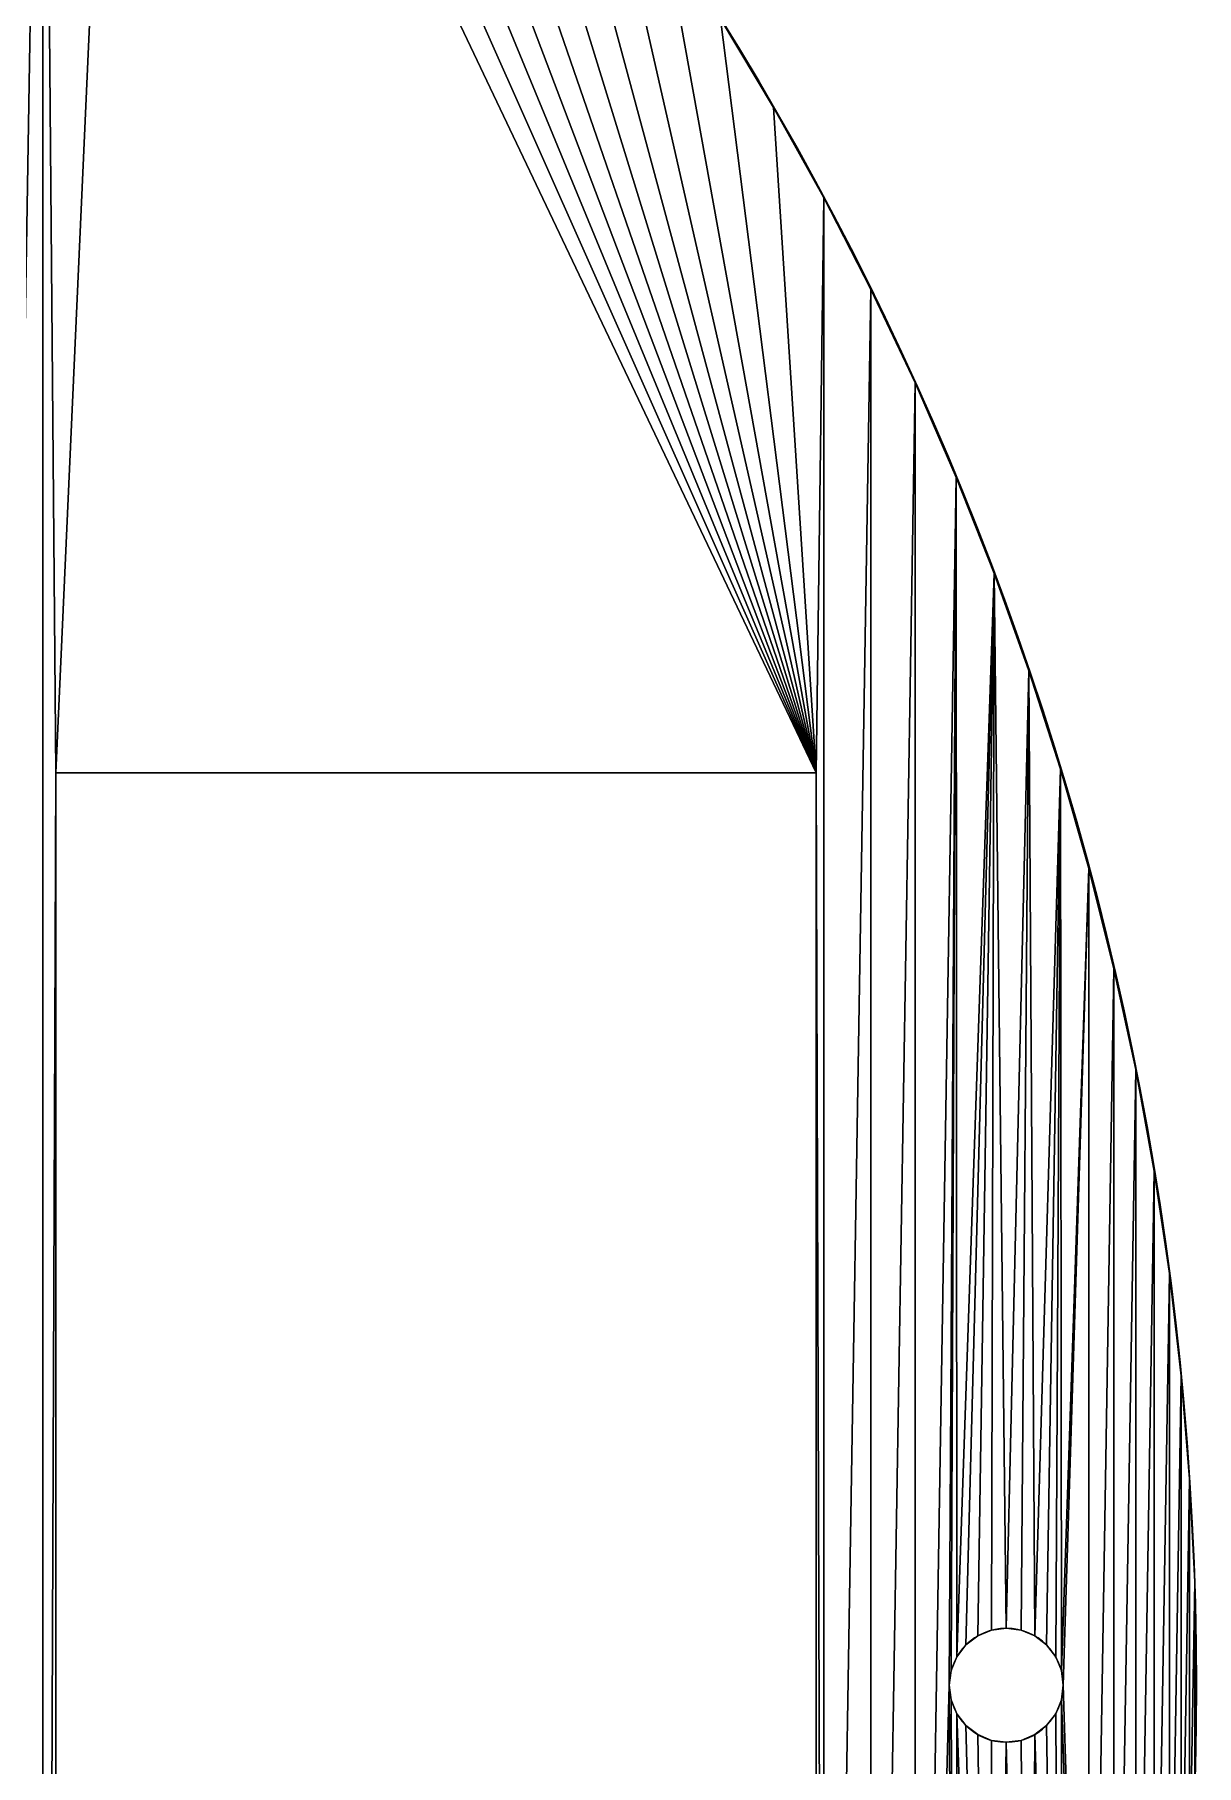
# Model space of a CAD drawing. Extents: x 0 to 166, y 0 to 166.
# Drawn here: x 135.44 to 166, y 80.89 to 126.41 of the extents above; entities that cross this region are included whole.
import ezdxf

# ---------------------------------------------------------------- set-up
doc = ezdxf.new("R2010")
doc.units = 0
doc.header["$MEASUREMENT"] = 0
doc.layers.get('0').update_dxf_attribs({"color": 13, "linetype": 'CONTINUOUS'})

msp = doc.modelspace()

# ---------------------------------------------------------------- linework, layer by layer
for p, q in [((154.88, 124.5), (154.88, 124.5, 2)), ((156.199, 122.126), (156.199, 122.126, 2)), ((157.44, 119.71), (157.44, 119.71, 2)), ((158.602, 117.255), (158.602, 117.255, 2)), ((159.682, 114.763), (159.682, 114.763, 2)), ((160.68, 112.237), (160.68, 112.237, 2)), ((161.595, 109.679), (161.595, 109.679, 2)), ((136, 107), (136, 107, 2)), ((136, 59, 2), (136, 107, 2)), ((136, 107, 2), (156, 107, 2)), ((136, 59), (136, 107)), ((136, 107), (156, 107)), ((156, 107), (156, 107, 2)), ((156, 107, 2), (156, 59, 2)), ((156, 107), (156, 59)), ((162.426, 107.094), (162.426, 107.094, 2)), ((163.172, 104.482), (163.172, 104.482, 2)), ((163.832, 101.847), (163.832, 101.847, 2)), ((164.405, 99.192), (164.405, 99.192, 2)), ((164.891, 96.52), (164.891, 96.52, 2)), ((165.29, 93.834), (165.29, 93.834, 2)), ((165.6, 91.135), (165.6, 91.135, 2)), ((165.822, 88.428), (165.822, 88.428, 2)), ((165.956, 85.716), (165.956, 85.716, 2)), ((160.25, 84.299), (160.25, 84.299, 2)), ((160.612, 84.449), (160.612, 84.449, 2)), ((161, 84.5), (161, 84.5, 2)), ((161.388, 84.449), (161.388, 84.449, 2)), ((161.75, 84.299), (161.75, 84.299, 2)), ((159.939, 84.061), (159.939, 84.061, 2)), ((162.061, 84.061), (162.061, 84.061, 2)), ((159.551, 83.388), (159.551, 83.388, 2)), ((159.701, 83.75), (159.701, 83.75, 2)), ((162.299, 83.75), (162.299, 83.75, 2)), ((162.449, 83.388), (162.449, 83.388, 2)), ((159.5, 83), (159.5, 83, 2)), ((162.5, 83), (162.5, 83, 2)), ((166, 83), (166, 83, 2)), ((159.551, 82.612), (159.551, 82.612, 2)), ((162.449, 82.612), (162.449, 82.612, 2)), ((159.701, 82.25), (159.701, 82.25, 2)), ((162.299, 82.25), (162.299, 82.25, 2)), ((159.939, 81.939), (159.939, 81.939, 2)), ((160.25, 81.701), (160.25, 81.701, 2)), ((160.612, 81.551), (160.612, 81.551, 2)), ((161, 81.5), (161, 81.5, 2)), ((161.388, 81.551), (161.388, 81.551, 2)), ((161.75, 81.701), (161.75, 81.701, 2)), ((162.061, 81.939), (162.061, 81.939, 2))]:
    msp.add_line(p, q)
for centre in [(83, 83), (83, 83, 2)]:
    msp.add_circle(centre, 83)
at = {"extrusion": (0, 0, -1)}
for centre in [(-161, 83, -2), (-161, 83)]:
    msp.add_circle(centre, 1.5, dxfattribs=at)

# ---------------------------------------------------------------- meshes
mesh = msp.add_polyface()
corners = [(121.098, 122.598), (122.126, 156.199), (121.149, 122.986), (121.299, 123.348), (121.537, 123.659), (121.848, 123.897), (122.21, 124.047), (124.5, 154.88), (122.598, 124.098), (122.986, 124.047), (123.348, 123.897), (123.659, 123.659), (123.897, 123.348), (124.047, 122.986), (124.098, 122.598), (126, 116.5), (121.537, 121.537), (121.848, 121.299), (122.21, 121.149), (122.598, 121.098), (122.986, 121.149), (123.348, 121.299), (123.659, 121.537), (123.897, 121.848), (124.047, 122.21), (126.83, 153.484), (136, 107), (135.655, 147.16), (137.726, 145.403), (156, 107), (139.738, 143.579), (141.69, 141.69), (143.579, 139.738), (145.403, 137.726), (147.16, 135.655), (148.848, 133.527), (150.466, 131.346), (152.012, 129.112), (153.484, 126.83), (154.88, 124.5)]
mesh.append_faces([[corners[k] for k in face] for face in [(0, 1, 2), (2, 1, 3), (3, 1, 4), (4, 1, 5), (5, 1, 6), (6, 7, 8), (8, 7, 9), (9, 7, 10), (10, 7, 11), (11, 7, 12), (12, 7, 13), (13, 7, 14), (26, 28, 29)]], dxfattribs={"vtx0": -1, "vtx1": -1})
mesh.append_faces([[corners[k] for k in face] for face in [(15, 14, 7)]], dxfattribs={"vtx0": -1, "vtx1": -1, "vtx2": -1})
mesh.append_faces([[corners[k] for k in face] for face in [(6, 1, 7), (15, 16, 17), (15, 17, 18), (15, 18, 19), (15, 19, 20), (15, 20, 21), (15, 21, 22), (15, 22, 23), (15, 23, 24), (15, 24, 14), (15, 7, 25), (26, 27, 28), (29, 28, 30), (29, 30, 31), (29, 31, 32), (29, 32, 33), (29, 33, 34), (29, 34, 35), (29, 35, 36), (29, 36, 37), (29, 37, 38), (29, 38, 39)]], dxfattribs={"vtx0": -1, "vtx2": -1})
mesh = msp.add_polyface()
corners = [(135.655, 147.16, 2), (136, 107, 2), (137.726, 145.403, 2), (156, 107, 2), (139.738, 143.579, 2), (141.69, 141.69, 2), (143.579, 139.738, 2), (145.403, 137.726, 2), (147.16, 135.655, 2), (148.848, 133.527, 2), (150.466, 131.346, 2), (152.012, 129.112, 2), (153.484, 126.83, 2), (154.88, 124.5, 2), (121.537, 121.537, 2), (126, 116.5, 2), (121.848, 121.299, 2), (122.21, 121.149, 2), (122.598, 121.098, 2), (122.986, 121.149, 2), (123.348, 121.299, 2), (123.659, 121.537, 2), (123.897, 121.848, 2), (124.047, 122.21, 2), (124.098, 122.598, 2), (124.5, 154.88, 2), (126.83, 153.484, 2), (122.126, 156.199, 2), (121.098, 122.598, 2), (121.149, 122.986, 2), (121.299, 123.348, 2), (121.537, 123.659, 2), (121.848, 123.897, 2), (122.21, 124.047, 2), (122.598, 124.098, 2), (122.986, 124.047, 2), (123.348, 123.897, 2), (123.659, 123.659, 2), (123.897, 123.348, 2), (124.047, 122.986, 2)]
mesh.append_faces([[corners[k] for k in face] for face in [(0, 1, 2), (2, 3, 4), (4, 3, 5), (5, 3, 6), (6, 3, 7), (7, 3, 8), (8, 3, 9), (9, 3, 10), (10, 3, 11), (11, 3, 12), (12, 3, 13), (14, 15, 16), (16, 15, 17), (17, 15, 18), (18, 15, 19), (19, 15, 20), (20, 15, 21), (21, 15, 22), (22, 15, 23), (23, 15, 24), (25, 15, 26), (27, 33, 25)]], dxfattribs={"vtx0": -1, "vtx1": -1})
mesh.append_faces([[corners[k] for k in face] for face in [(24, 15, 25)]], dxfattribs={"vtx0": -1, "vtx1": -1, "vtx2": -1})
mesh.append_faces([[corners[k] for k in face] for face in [(2, 1, 3), (27, 28, 29), (27, 29, 30), (27, 30, 31), (27, 31, 32), (27, 32, 33), (25, 33, 34), (25, 34, 35), (25, 35, 36), (25, 36, 37), (25, 37, 38), (25, 38, 39), (25, 39, 24)]], dxfattribs={"vtx0": -1, "vtx2": -1})
mesh = msp.add_polyface()
corners = [(126.83, 12.516), (126, 49.5), (126.83, 153.484), (129.112, 152.012), (129.112, 13.988), (131.346, 150.466), (131.346, 15.534), (133.527, 148.848), (133.527, 17.152), (135.655, 147.16), (135.655, 18.84), (136, 107), (136, 59), (153.484, 39.17), (156, 59), (154.88, 41.5), (156.199, 43.874), (156, 107), (157.44, 119.71), (157.44, 46.29), (158.602, 117.255), (158.602, 48.745), (159.682, 114.763), (159.5, 83), (159.682, 51.237), (159.551, 82.612), (159.701, 82.25), (160.68, 53.763), (159.939, 81.939), (160.25, 81.701), (160.612, 81.551), (161, 81.5), (161.595, 56.321), (161.388, 81.551), (161.75, 81.701), (162.426, 58.906), (162.061, 81.939), (162.299, 82.25), (162.449, 82.612), (163.172, 61.518), (162.5, 83), (163.832, 101.847), (163.832, 64.153), (164.405, 99.192), (164.405, 66.808), (164.891, 96.52), (164.891, 69.48), (165.29, 93.834), (165.29, 72.166), (165.6, 91.135), (165.6, 74.865), (165.822, 88.428), (165.822, 77.572), (165.956, 85.716), (165.956, 80.284)]
mesh.append_faces([[corners[k] for k in face] for face in [(0, 3, 4), (4, 5, 6), (6, 7, 8), (8, 9, 10), (13, 14, 15), (15, 14, 16), (16, 18, 19), (19, 20, 21), (24, 26, 27), (27, 31, 32), (32, 34, 35), (35, 38, 39), (39, 41, 42), (42, 43, 44), (44, 45, 46), (46, 47, 48), (48, 49, 50), (50, 51, 52), (52, 53, 54)]], dxfattribs={"vtx0": -1, "vtx1": -1})
mesh.append_faces([[corners[k] for k in face] for face in [(0, 1, 2), (21, 22, 23)]], dxfattribs={"vtx0": -1, "vtx1": -1, "vtx2": -1})
mesh.append_faces([[corners[k] for k in face] for face in [(10, 11, 12), (16, 14, 17), (23, 24, 21), (24, 23, 25), (24, 25, 26), (27, 26, 28), (27, 28, 29), (27, 29, 30), (27, 30, 31), (32, 31, 33), (32, 33, 34), (35, 34, 36), (35, 36, 37), (35, 37, 38), (39, 38, 40)]], dxfattribs={"vtx0": -1, "vtx2": -1})
mesh = msp.add_polyface()
corners = [(126, 116.5), (126.83, 153.484), (126, 49.5), (126.83, 12.516), (129.112, 152.012), (129.112, 13.988), (131.346, 150.466), (131.346, 15.534), (133.527, 148.848), (133.527, 17.152), (135.655, 147.16), (135.655, 18.84), (136, 107), (156, 107), (154.88, 124.5), (156.199, 122.126), (156.199, 43.874), (157.44, 119.71), (157.44, 46.29), (158.602, 117.255), (158.602, 48.745), (159.682, 114.763), (159.5, 83), (159.551, 83.388), (159.701, 83.75), (160.68, 112.237), (159.939, 84.061), (160.25, 84.299), (160.612, 84.449), (161, 84.5), (161.595, 109.679), (161.388, 84.449), (161.75, 84.299), (162.426, 107.094), (162.061, 84.061), (162.299, 83.75), (162.449, 83.388), (163.172, 104.482), (162.5, 83), (163.172, 61.518), (163.832, 101.847), (163.832, 64.153), (164.405, 99.192), (164.405, 66.808), (164.891, 96.52), (164.891, 69.48), (165.29, 93.834), (165.29, 72.166), (165.6, 91.135), (165.6, 74.865), (165.822, 88.428), (165.822, 77.572), (165.956, 85.716), (165.956, 80.284), (166, 83)]
mesh.append_faces([[corners[k] for k in face] for face in [(53, 52, 54)]], dxfattribs={"vtx0": -1})
mesh.append_faces([[corners[k] for k in face] for face in [(0, 1, 2), (22, 21, 23), (23, 21, 24), (24, 25, 26), (26, 25, 27), (27, 25, 28), (28, 25, 29), (29, 30, 31), (31, 30, 32), (32, 33, 34), (34, 33, 35), (35, 33, 36), (36, 37, 38)]], dxfattribs={"vtx0": -1, "vtx1": -1})
mesh.append_faces([[corners[k] for k in face] for face in [(11, 10, 12), (16, 13, 15), (39, 38, 37)]], dxfattribs={"vtx0": -1, "vtx1": -1, "vtx2": -1})
mesh.append_faces([[corners[k] for k in face] for face in [(3, 1, 4), (5, 4, 6), (7, 6, 8), (9, 8, 10), (13, 14, 15), (16, 15, 17), (18, 17, 19), (20, 19, 21), (24, 21, 25), (29, 25, 30), (32, 30, 33), (36, 33, 37), (39, 37, 40), (41, 40, 42), (43, 42, 44), (45, 44, 46), (47, 46, 48), (49, 48, 50), (51, 50, 52)]], dxfattribs={"vtx0": -1, "vtx2": -1})
mesh = msp.add_polyface()
corners = [(162.5, 83, 2), (163.172, 61.518, 2), (163.172, 104.482, 2), (163.832, 101.847, 2), (163.832, 64.153, 2), (164.405, 99.192, 2), (164.405, 66.808, 2), (164.891, 96.52, 2), (164.891, 69.48, 2), (165.29, 93.834, 2), (165.29, 72.166, 2), (165.6, 91.135, 2), (165.6, 74.865, 2), (165.822, 88.428, 2), (165.822, 77.572, 2), (165.956, 85.716, 2), (165.956, 80.284, 2), (166, 83, 2), (156, 107, 2), (156.199, 43.874, 2), (156.199, 122.126, 2), (157.44, 119.71, 2), (157.44, 46.29, 2), (158.602, 117.255, 2), (158.602, 48.745, 2), (159.682, 114.763, 2), (159.5, 83, 2), (159.551, 83.388, 2), (159.701, 83.75, 2), (160.68, 112.237, 2), (159.939, 84.061, 2), (160.25, 84.299, 2), (160.612, 84.449, 2), (161, 84.5, 2), (161.595, 109.679, 2), (161.388, 84.449, 2), (161.75, 84.299, 2), (162.426, 107.094, 2), (162.061, 84.061, 2), (162.299, 83.75, 2), (162.449, 83.388, 2), (126, 116.5, 2), (126.83, 12.516, 2), (126.83, 153.484, 2), (129.112, 152.012, 2), (129.112, 13.988, 2), (131.346, 150.466, 2), (131.346, 15.534, 2), (133.527, 148.848, 2), (133.527, 17.152, 2), (135.655, 147.16, 2), (135.655, 18.84, 2), (136, 107, 2), (154.88, 124.5, 2)]
mesh.append_faces([[corners[k] for k in face] for face in [(15, 16, 17)]], dxfattribs={"vtx0": -1})
mesh.append_faces([[corners[k] for k in face] for face in [(2, 1, 3), (3, 4, 5), (5, 6, 7), (7, 8, 9), (9, 10, 11), (11, 12, 13), (13, 14, 15), (20, 19, 21), (21, 22, 23), (23, 24, 25), (25, 28, 29), (29, 33, 34), (34, 36, 37), (37, 40, 2), (43, 42, 44), (44, 45, 46), (46, 47, 48), (48, 49, 50), (53, 18, 20)]], dxfattribs={"vtx0": -1, "vtx1": -1})
mesh.append_faces([[corners[k] for k in face] for face in [(0, 1, 2), (18, 19, 20), (41, 42, 43), (50, 51, 52)]], dxfattribs={"vtx0": -1, "vtx1": -1, "vtx2": -1})
mesh.append_faces([[corners[k] for k in face] for face in [(25, 26, 27), (25, 27, 28), (29, 28, 30), (29, 30, 31), (29, 31, 32), (29, 32, 33), (34, 33, 35), (34, 35, 36), (37, 36, 38), (37, 38, 39), (37, 39, 40), (2, 40, 0)]], dxfattribs={"vtx0": -1, "vtx2": -1})
mesh = msp.add_polyface()
corners = [(159.682, 51.237, 2), (159.5, 83, 2), (158.602, 48.745, 2), (159.551, 82.612, 2), (159.701, 82.25, 2), (160.68, 53.763, 2), (159.939, 81.939, 2), (160.25, 81.701, 2), (160.612, 81.551, 2), (161, 81.5, 2), (161.595, 56.321, 2), (161.388, 81.551, 2), (161.75, 81.701, 2), (162.426, 58.906, 2), (162.061, 81.939, 2), (162.299, 82.25, 2), (162.449, 82.612, 2), (163.172, 61.518, 2), (162.5, 83, 2), (163.832, 101.847, 2), (163.832, 64.153, 2), (164.405, 99.192, 2), (164.405, 66.808, 2), (164.891, 96.52, 2), (164.891, 69.48, 2), (165.29, 93.834, 2), (165.29, 72.166, 2), (165.6, 91.135, 2), (165.6, 74.865, 2), (165.822, 88.428, 2), (165.822, 77.572, 2), (165.956, 85.716, 2), (165.956, 80.284, 2), (156, 59, 2), (153.484, 39.17, 2), (154.88, 41.5, 2), (156.199, 43.874, 2), (156, 107, 2), (157.44, 119.71, 2), (157.44, 46.29, 2), (158.602, 117.255, 2), (159.682, 114.763, 2), (126, 49.5, 2), (126.83, 12.516, 2), (126, 116.5, 2), (129.112, 152.012, 2), (129.112, 13.988, 2), (131.346, 150.466, 2), (131.346, 15.534, 2), (133.527, 148.848, 2), (133.527, 17.152, 2), (135.655, 147.16, 2), (135.655, 18.84, 2), (136, 107, 2), (136, 59, 2)]
mesh.append_faces([[corners[k] for k in face] for face in [(0, 1, 2), (1, 0, 3), (3, 0, 4), (4, 5, 6), (6, 5, 7), (7, 5, 8), (8, 5, 9), (9, 10, 11), (11, 10, 12), (12, 13, 14), (14, 13, 15), (15, 13, 16), (16, 17, 18), (33, 36, 37), (42, 43, 44), (53, 52, 54)]], dxfattribs={"vtx0": -1, "vtx1": -1})
mesh.append_faces([[corners[k] for k in face] for face in [(41, 2, 1)]], dxfattribs={"vtx0": -1, "vtx1": -1, "vtx2": -1})
mesh.append_faces([[corners[k] for k in face] for face in [(4, 0, 5), (9, 5, 10), (12, 10, 13), (16, 13, 17), (19, 17, 20), (21, 20, 22), (23, 22, 24), (25, 24, 26), (27, 26, 28), (29, 28, 30), (31, 30, 32), (33, 34, 35), (33, 35, 36), (38, 36, 39), (40, 39, 2), (45, 43, 46), (47, 46, 48), (49, 48, 50), (51, 50, 52)]], dxfattribs={"vtx0": -1, "vtx2": -1})
mesh = msp.add_polyface()
corners = [(153.484, 126.83), (154.88, 124.5, 2), (154.88, 124.5), (153.484, 126.83, 2)]
mesh.append_faces([[corners[k] for k in face] for face in [(0, 1, 2), (1, 0, 3)]], dxfattribs={"vtx0": -1})
mesh = msp.add_polyface()
corners = [(154.88, 124.5), (156.199, 122.126, 2), (156.199, 122.126), (154.88, 124.5, 2)]
mesh.append_faces([[corners[k] for k in face] for face in [(0, 1, 2), (1, 0, 3)]], dxfattribs={"vtx0": -1})
mesh = msp.add_polyface()
corners = [(156.199, 122.126), (157.44, 119.71, 2), (157.44, 119.71), (156.199, 122.126, 2)]
mesh.append_faces([[corners[k] for k in face] for face in [(0, 1, 2), (1, 0, 3)]], dxfattribs={"vtx0": -1})
mesh = msp.add_polyface()
corners = [(157.44, 119.71), (158.602, 117.255, 2), (158.602, 117.255), (157.44, 119.71, 2)]
mesh.append_faces([[corners[k] for k in face] for face in [(0, 1, 2), (1, 0, 3)]], dxfattribs={"vtx0": -1})
mesh = msp.add_polyface()
corners = [(158.602, 117.255), (159.682, 114.763, 2), (159.682, 114.763), (158.602, 117.255, 2)]
mesh.append_faces([[corners[k] for k in face] for face in [(0, 1, 2), (1, 0, 3)]], dxfattribs={"vtx0": -1})
mesh = msp.add_polyface()
corners = [(159.682, 114.763), (160.68, 112.237, 2), (160.68, 112.237), (159.682, 114.763, 2)]
mesh.append_faces([[corners[k] for k in face] for face in [(0, 1, 2), (1, 0, 3)]], dxfattribs={"vtx0": -1})
mesh = msp.add_polyface()
corners = [(160.68, 112.237), (161.595, 109.679, 2), (161.595, 109.679), (160.68, 112.237, 2)]
mesh.append_faces([[corners[k] for k in face] for face in [(0, 1, 2), (1, 0, 3)]], dxfattribs={"vtx0": -1})
mesh = msp.add_polyface()
corners = [(161.595, 109.679), (162.426, 107.094, 2), (162.426, 107.094), (161.595, 109.679, 2)]
mesh.append_faces([[corners[k] for k in face] for face in [(0, 1, 2), (1, 0, 3)]], dxfattribs={"vtx0": -1})
mesh = msp.add_polyface()
corners = [(156, 107, 2), (136, 107), (156, 107), (136, 107, 2)]
mesh.append_faces([[corners[k] for k in face] for face in [(0, 1, 2), (1, 0, 3)]], dxfattribs={"vtx0": -1})
mesh = msp.add_polyface()
corners = [(136, 107), (136, 59, 2), (136, 59), (136, 107, 2)]
mesh.append_faces([[corners[k] for k in face] for face in [(0, 1, 2), (1, 0, 3)]], dxfattribs={"vtx0": -1})
mesh = msp.add_polyface()
corners = [(156, 107, 2), (156, 59), (156, 59, 2), (156, 107)]
mesh.append_faces([[corners[k] for k in face] for face in [(0, 1, 2), (1, 0, 3)]], dxfattribs={"vtx0": -1})
mesh = msp.add_polyface()
corners = [(162.426, 107.094), (163.172, 104.482, 2), (163.172, 104.482), (162.426, 107.094, 2)]
mesh.append_faces([[corners[k] for k in face] for face in [(0, 1, 2), (1, 0, 3)]], dxfattribs={"vtx0": -1})
mesh = msp.add_polyface()
corners = [(163.172, 104.482), (163.832, 101.847, 2), (163.832, 101.847), (163.172, 104.482, 2)]
mesh.append_faces([[corners[k] for k in face] for face in [(0, 1, 2), (1, 0, 3)]], dxfattribs={"vtx0": -1})
mesh = msp.add_polyface()
corners = [(163.832, 101.847), (164.405, 99.192, 2), (164.405, 99.192), (163.832, 101.847, 2)]
mesh.append_faces([[corners[k] for k in face] for face in [(0, 1, 2), (1, 0, 3)]], dxfattribs={"vtx0": -1})
mesh = msp.add_polyface()
corners = [(164.405, 99.192), (164.891, 96.52, 2), (164.891, 96.52), (164.405, 99.192, 2)]
mesh.append_faces([[corners[k] for k in face] for face in [(0, 1, 2), (1, 0, 3)]], dxfattribs={"vtx0": -1})
mesh = msp.add_polyface()
corners = [(164.891, 96.52), (165.29, 93.834, 2), (165.29, 93.834), (164.891, 96.52, 2)]
mesh.append_faces([[corners[k] for k in face] for face in [(0, 1, 2), (1, 0, 3)]], dxfattribs={"vtx0": -1})
mesh = msp.add_polyface()
corners = [(165.29, 93.834), (165.6, 91.135, 2), (165.6, 91.135), (165.29, 93.834, 2)]
mesh.append_faces([[corners[k] for k in face] for face in [(0, 1, 2), (1, 0, 3)]], dxfattribs={"vtx0": -1})
mesh = msp.add_polyface()
corners = [(165.6, 91.135), (165.822, 88.428, 2), (165.822, 88.428), (165.6, 91.135, 2)]
mesh.append_faces([[corners[k] for k in face] for face in [(0, 1, 2), (1, 0, 3)]], dxfattribs={"vtx0": -1})
mesh = msp.add_polyface()
corners = [(165.822, 88.428), (165.956, 85.716, 2), (165.956, 85.716), (165.822, 88.428, 2)]
mesh.append_faces([[corners[k] for k in face] for face in [(0, 1, 2), (1, 0, 3)]], dxfattribs={"vtx0": -1})
mesh = msp.add_polyface()
corners = [(165.956, 85.716), (166, 83, 2), (166, 83), (165.956, 85.716, 2)]
mesh.append_faces([[corners[k] for k in face] for face in [(0, 1, 2), (1, 0, 3)]], dxfattribs={"vtx0": -1})
mesh = msp.add_polyface()
corners = [(160.25, 84.299, 2), (159.939, 84.061), (160.25, 84.299), (159.939, 84.061, 2)]
mesh.append_faces([[corners[k] for k in face] for face in [(0, 1, 2), (1, 0, 3)]], dxfattribs={"vtx0": -1})
mesh = msp.add_polyface()
corners = [(160.612, 84.449, 2), (160.25, 84.299), (160.612, 84.449), (160.25, 84.299, 2)]
mesh.append_faces([[corners[k] for k in face] for face in [(0, 1, 2), (1, 0, 3)]], dxfattribs={"vtx0": -1})
mesh = msp.add_polyface()
corners = [(161, 84.5, 2), (160.612, 84.449), (161, 84.5), (160.612, 84.449, 2)]
mesh.append_faces([[corners[k] for k in face] for face in [(0, 1, 2), (1, 0, 3)]], dxfattribs={"vtx0": -1})
mesh = msp.add_polyface()
corners = [(161.388, 84.449, 2), (161, 84.5), (161.388, 84.449), (161, 84.5, 2)]
mesh.append_faces([[corners[k] for k in face] for face in [(0, 1, 2), (1, 0, 3)]], dxfattribs={"vtx0": -1})
mesh = msp.add_polyface()
corners = [(161.75, 84.299, 2), (161.388, 84.449), (161.75, 84.299), (161.388, 84.449, 2)]
mesh.append_faces([[corners[k] for k in face] for face in [(0, 1, 2), (1, 0, 3)]], dxfattribs={"vtx0": -1})
mesh = msp.add_polyface()
corners = [(162.061, 84.061, 2), (161.75, 84.299), (162.061, 84.061), (161.75, 84.299, 2)]
mesh.append_faces([[corners[k] for k in face] for face in [(0, 1, 2), (1, 0, 3)]], dxfattribs={"vtx0": -1})
mesh = msp.add_polyface()
corners = [(159.939, 84.061), (159.701, 83.75, 2), (159.701, 83.75), (159.939, 84.061, 2)]
mesh.append_faces([[corners[k] for k in face] for face in [(0, 1, 2), (1, 0, 3)]], dxfattribs={"vtx0": -1})
mesh = msp.add_polyface()
corners = [(162.061, 84.061, 2), (162.299, 83.75), (162.299, 83.75, 2), (162.061, 84.061)]
mesh.append_faces([[corners[k] for k in face] for face in [(0, 1, 2), (1, 0, 3)]], dxfattribs={"vtx0": -1})
mesh = msp.add_polyface()
corners = [(159.551, 83.388), (159.5, 83, 2), (159.5, 83), (159.551, 83.388, 2)]
mesh.append_faces([[corners[k] for k in face] for face in [(0, 1, 2), (1, 0, 3)]], dxfattribs={"vtx0": -1})
mesh = msp.add_polyface()
corners = [(159.701, 83.75), (159.551, 83.388, 2), (159.551, 83.388), (159.701, 83.75, 2)]
mesh.append_faces([[corners[k] for k in face] for face in [(0, 1, 2), (1, 0, 3)]], dxfattribs={"vtx0": -1})
mesh = msp.add_polyface()
corners = [(162.299, 83.75, 2), (162.449, 83.388), (162.449, 83.388, 2), (162.299, 83.75)]
mesh.append_faces([[corners[k] for k in face] for face in [(0, 1, 2), (1, 0, 3)]], dxfattribs={"vtx0": -1})
mesh = msp.add_polyface()
corners = [(162.449, 83.388, 2), (162.5, 83), (162.5, 83, 2), (162.449, 83.388)]
mesh.append_faces([[corners[k] for k in face] for face in [(0, 1, 2), (1, 0, 3)]], dxfattribs={"vtx0": -1})
mesh = msp.add_polyface()
corners = [(159.5, 83), (159.551, 82.612, 2), (159.551, 82.612), (159.5, 83, 2)]
mesh.append_faces([[corners[k] for k in face] for face in [(0, 1, 2), (1, 0, 3)]], dxfattribs={"vtx0": -1})
mesh = msp.add_polyface()
corners = [(162.5, 83, 2), (162.449, 82.612), (162.449, 82.612, 2), (162.5, 83)]
mesh.append_faces([[corners[k] for k in face] for face in [(0, 1, 2), (1, 0, 3)]], dxfattribs={"vtx0": -1})
mesh = msp.add_polyface()
corners = [(166, 83), (165.956, 80.284, 2), (165.956, 80.284), (166, 83, 2)]
mesh.append_faces([[corners[k] for k in face] for face in [(0, 1, 2), (1, 0, 3)]], dxfattribs={"vtx0": -1})
mesh = msp.add_polyface()
corners = [(159.551, 82.612), (159.701, 82.25, 2), (159.701, 82.25), (159.551, 82.612, 2)]
mesh.append_faces([[corners[k] for k in face] for face in [(0, 1, 2), (1, 0, 3)]], dxfattribs={"vtx0": -1})
mesh = msp.add_polyface()
corners = [(162.449, 82.612, 2), (162.299, 82.25), (162.299, 82.25, 2), (162.449, 82.612)]
mesh.append_faces([[corners[k] for k in face] for face in [(0, 1, 2), (1, 0, 3)]], dxfattribs={"vtx0": -1})
mesh = msp.add_polyface()
corners = [(159.701, 82.25), (159.939, 81.939, 2), (159.939, 81.939), (159.701, 82.25, 2)]
mesh.append_faces([[corners[k] for k in face] for face in [(0, 1, 2), (1, 0, 3)]], dxfattribs={"vtx0": -1})
mesh = msp.add_polyface()
corners = [(162.299, 82.25, 2), (162.061, 81.939), (162.061, 81.939, 2), (162.299, 82.25)]
mesh.append_faces([[corners[k] for k in face] for face in [(0, 1, 2), (1, 0, 3)]], dxfattribs={"vtx0": -1})
mesh = msp.add_polyface()
corners = [(159.939, 81.939, 2), (160.25, 81.701), (159.939, 81.939), (160.25, 81.701, 2)]
mesh.append_faces([[corners[k] for k in face] for face in [(0, 1, 2), (1, 0, 3)]], dxfattribs={"vtx0": -1})
mesh = msp.add_polyface()
corners = [(160.25, 81.701, 2), (160.612, 81.551), (160.25, 81.701), (160.612, 81.551, 2)]
mesh.append_faces([[corners[k] for k in face] for face in [(0, 1, 2), (1, 0, 3)]], dxfattribs={"vtx0": -1})
mesh = msp.add_polyface()
corners = [(160.612, 81.551, 2), (161, 81.5), (160.612, 81.551), (161, 81.5, 2)]
mesh.append_faces([[corners[k] for k in face] for face in [(0, 1, 2), (1, 0, 3)]], dxfattribs={"vtx0": -1})
mesh = msp.add_polyface()
corners = [(161, 81.5, 2), (161.388, 81.551), (161, 81.5), (161.388, 81.551, 2)]
mesh.append_faces([[corners[k] for k in face] for face in [(0, 1, 2), (1, 0, 3)]], dxfattribs={"vtx0": -1})
mesh = msp.add_polyface()
corners = [(161.388, 81.551, 2), (161.75, 81.701), (161.388, 81.551), (161.75, 81.701, 2)]
mesh.append_faces([[corners[k] for k in face] for face in [(0, 1, 2), (1, 0, 3)]], dxfattribs={"vtx0": -1})
mesh = msp.add_polyface()
corners = [(161.75, 81.701, 2), (162.061, 81.939), (161.75, 81.701), (162.061, 81.939, 2)]
mesh.append_faces([[corners[k] for k in face] for face in [(0, 1, 2), (1, 0, 3)]], dxfattribs={"vtx0": -1})

doc.saveas('drawing.dxf')
